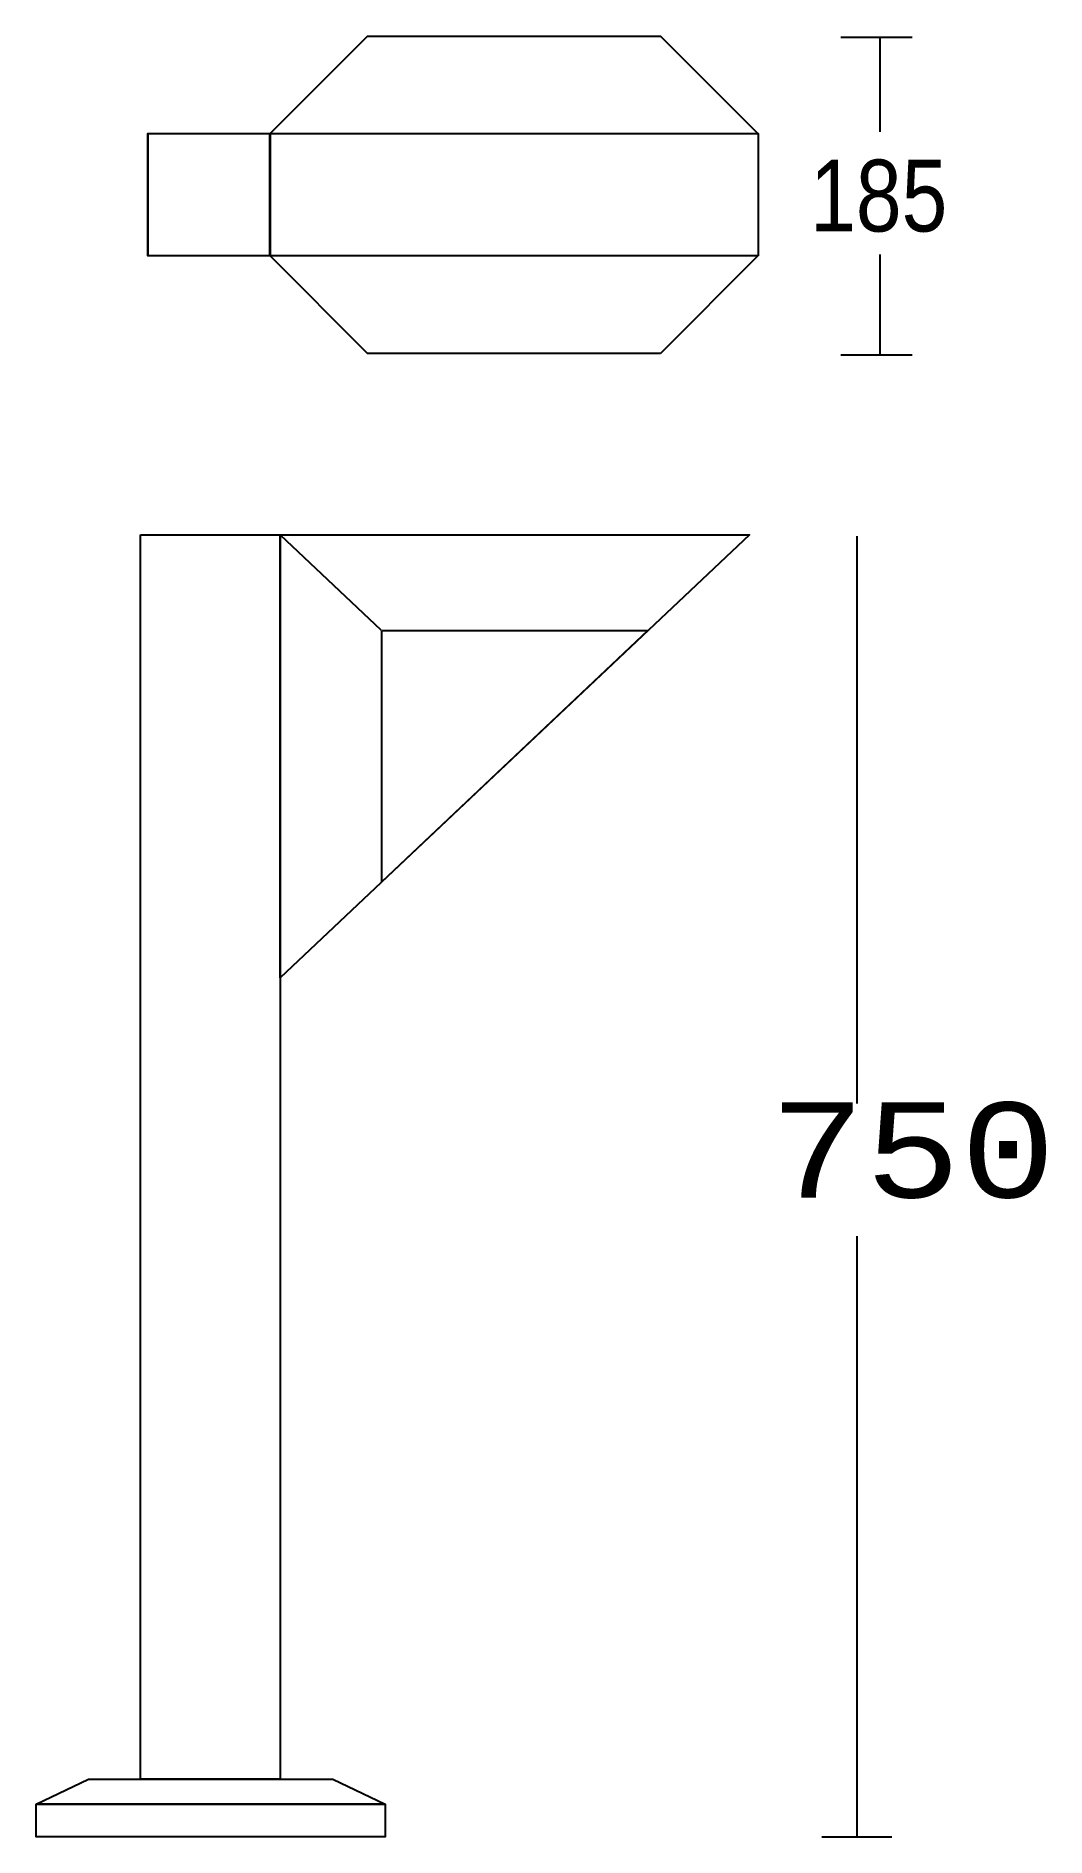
# Model space of a CAD drawing. Extents: x 0 to 116, y 0 to 207.
import ezdxf

# ---------------------------------------------------------------- set-up
doc = ezdxf.new("R2010")
doc.units = 0
doc.layers.add('LIVELLO_1', color=160, linetype='Continuous')
doc.styles.add('STD', font='txt')

# ---------------------------------------------------------------- blocks, each defined once
blk = doc.blocks.new('AI9-BLK1')
at = {"layer": 'LIVELLO_1', "color": 7}
for p, q in [((45.430991, 103.402474), (37.244927, 103.402474)), ((41.748528, 92.544739), (41.748528, 103.402474)), ((-42.439098, 78.280838), (-42.439098, 92.35388)), ((41.748528, 66.873093), (41.748528, 78.444307)), ((45.430991, 66.873093), (37.244927, 66.873093)), ((-43.290036, -4.761122), (-43.290036, 46.210444)), ((-27.228829, 46.210444), (-15.665194, 35.288113)), ((5.848394, 46.210444), (13.879601, 46.210444)), ((39.067038, 46.031988), (39.067038, -19.216054)), ((39.067038, -34.473348), (39.067038, -103.588165)), ((35.043856, -103.588165), (43.091254, -103.588165))]:
    blk.add_line(p, q, dxfattribs=at)
for points in [[(27.738531, 92.314262), (-28.440297, 92.314262), (-17.204807, 103.583341), (16.503041, 103.583341)], [(-28.404296, 78.280838), (-42.475099, 78.280838), (-42.475099, 92.35388), (-28.404296, 92.35388)], [(27.738531, 78.280838), (-28.440297, 78.280838), (-28.440297, 92.35388), (27.738531, 92.35388)], [(16.503041, 67.051377), (-17.204807, 67.051377), (-28.440297, 78.317872), (27.738531, 78.317872)], [(-43.290036, 46.210444), (-27.228829, 46.210444), (-27.228829, -96.951533), (-43.290036, -96.951533)], [(-27.228829, 46.210444), (26.726534, 46.210444), (-27.228829, -4.761122)], [(-15.543754, 35.18166), (15.05145, 35.18166), (-15.543754, 6.27972)], [(-49.294838, -96.951533), (-21.204218, -96.951533), (-15.182019, -99.795459), (-55.318243, -99.795459)], [(-55.318243, -99.795459), (-15.182019, -99.795459), (-15.182019, -103.588165), (-55.318243, -103.588165)]]:
    blk.add_lwpolyline(points, close=True, dxfattribs=at)
at = {"layer": 'LIVELLO_1', "color": 7, "attachment_point": 1, "style": 'STD'}
for s, insert, char_height in [('\\fArial Narrow|b0|i0;\\H8.2575;\\C250;185', (33.70423, 89.354492), 8.257461), ('\\fCourier|b0|i0;\\H10.9433;\\C7;750', (29.049562, -19.088672), 10.943259)]:
    blk.add_mtext(s, dxfattribs=dict(at, insert=insert, char_height=char_height))

msp = doc.modelspace()

# ---------------------------------------------------------------- block references
at = {"layer": 'LIVELLO_1', "color": 7}
msp.add_blockref('AI9-BLK1', (55.523915, 103.769032), dxfattribs=at)

doc.saveas('drawing.dxf')
